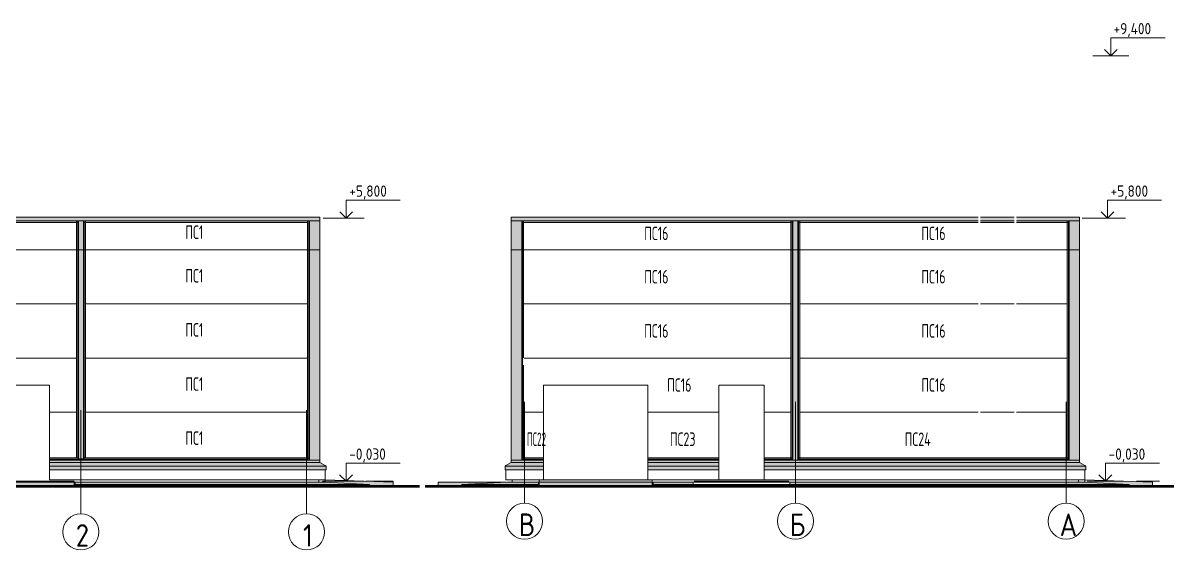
# Model space of a CAD drawing. Header units: millimetres. Extents: x -506865 to 151167, y -255180 to 83543.
# Drawn here: x 38350 to 63852, y -16948 to -5266 of the extents above; entities that cross this region are included whole.
import ezdxf

# ---------------------------------------------------------------- set-up
doc = ezdxf.new("R2010")
doc.units = ezdxf.units.MM
doc.linetypes.add('_ШПТ__20_т__2_5__Линия сетки', pattern=[25, 20, -2.5, 0, -2.5])
for name, color, linetype, lineweight in [('Высотные отметки', 7, 'Continuous', 9), ('Обобщенные модели', 7, 'Continuous', 18), ('Оси', 7, 'Continuous', 9), ('Перекрытия', 7, 'Continuous', 18), ('Текстовые примечания', 7, 'Continuous', 9), ('Типовые аннотации', 7, 'Continuous', 9)]:
    doc.layers.add(name, color=color, linetype=linetype, lineweight=lineweight)
for name, color, linetype, lineweight, true_color in [('Линии', 7, 'Continuous', 9, 0x00a600), ('Несущие колонны', 7, 'Continuous', 18, 0x800040), ('Фундамент несущей конструкции', 7, 'Continuous', 18, 0x400080)]:
    doc.layers.add(name, color=color, linetype=linetype, lineweight=lineweight, true_color=true_color)
doc.styles.add('_PP_Text Style', font='cs_gost2304.shx', dxfattribs={"width": 0.8})
doc.styles.add('GOST Common', font='', dxfattribs={"width": 0.9, "height": 350})
doc.styles.add('GOST Common_1', font='', dxfattribs={"width": 0.9, "height": 250})
doc.styles.get('GOST Common').set_extended_font_data('GOST Common')
doc.styles.get('GOST Common_1').set_extended_font_data('GOST Common')

# ---------------------------------------------------------------- blocks, each defined once
blk = doc.blocks.new('190_ФЭ_Цоколь_Типовой - ФЭ-Ц1_140х80-1287609-_О__Ф__10-1__Северный')
at = {"layer": 'Обобщенные модели', "true_color": 0x9ea0a1}
h = blk.add_hatch(color=253, dxfattribs=at)
h.paths.add_polyline_path([(-4928, 482), (48, 482), (50, 491), (-4931, 491), (-4928, 482)], flags=0)
h.paths.add_polyline_path([(-5591, 482), (-5072, 482), (-5069, 491), (-5695, 491), (-5695, 482)], flags=0)
for points in [[(-5695, 452), (22, 452), (22, 482), (-4928, 482), (-4945, 465), (-5055, 465), (-5072, 482), (-5695, 482)], [(65, 435), (65, 435), (48, 452), (-5695, 452), (-5695, 435), (65, 435)], [(65, 385), (295, 385), (295, 435), (-5695, 435), (-5695, 385), (-194, 385)], [(-5692, 305), (433, 305), (294, 385), (-5695, 385), (-5695, 305)], [(-845, 225), (433, 225), (433, 305), (-5695, 305), (-5695, 225), (-1490, 225)]]:
    blk.add_hatch(color=253, dxfattribs=at).paths.add_polyline_path(points, flags=0)
at = {"layer": 'Линии', "color": 7, "lineweight": 18}
for p, q in [((-5695, 491), (-5695, 492)), ((-5098, 492), (-5695, 492)), ((-5695, 482), (-5695, 491)), ((-5695, 482), (-5695, 452)), ((-5695, 435), (-5695, 452)), ((-5695, 385), (-5695, 435)), ((-5695, 315), (-5695, 385)), ((-5695, 305), (-5695, 315)), ((-5695, 305), (-5695, 225)), ((22, 492), (-4902, 492)), ((295, 435), (295, 385)), ((295, 385), (415, 315)), ((415, 315), (433, 305)), ((433, 225), (433, 305)), ((-5695, 225), (433, 225))]:
    blk.add_line(p, q, dxfattribs=at)
at = {"layer": 'Обобщенные модели'}
for p, q in [((-5069, 491), (-5695, 491)), ((-5072, 482), (-5695, 482)), ((-5695, 452), (22, 452)), ((295, 435), (-5695, 435)), ((295, 385), (-5695, 385)), ((433, 305), (-5695, 305)), ((50, 491), (-4931, 491)), ((22, 482), (-4928, 482))]:
    blk.add_line(p, q, dxfattribs=at)
blk = doc.blocks.new('190_ФЭ_Цоколь_Типовой - ФЭ-Ц1_140х80-1505645-_О__Ф__10-1__Северный')
at = {"layer": 'Линии', "color": 7, "lineweight": 18}
for p, q in [((295, 385), (295, 435)), ((415, 315), (295, 385)), ((433, 305), (415, 315)), ((433, 305), (433, 225))]:
    blk.add_line(p, q, dxfattribs=at)
blk = doc.blocks.new('190_ФЭ_Стена_Стык вертикальный - ФЭ-C1_110-1310856-_О__Ф__10-1__Северный')
at = {"layer": 'Обобщенные модели', "true_color": 0xcfd0cf}
for points in [[(-5098, 492), (-5072, 492), (-5072, 5100), (-5098, 5100), (-5098, 831)], [(-5055, 465), (-5055, 5100), (-5072, 5100), (-5072, 492), (-5069, 491), (-5072, 482)], [(-5055, 465), (-4945, 465), (-4945, 5100), (-5055, 5100), (-5055, 831)], [(-4945, 465), (-4928, 482), (-4931, 491), (-4928, 492), (-4928, 5100), (-4945, 5100), (-4945, 482)], [(-4918, 492), (-4902, 492), (-4902, 5100), (-4928, 5100), (-4928, 492)]]:
    blk.add_hatch(color=254, dxfattribs=at).paths.add_polyline_path(points, flags=0)
at = {"layer": 'Линии', "color": 7, "lineweight": 18}
for p, q in [((-5072, 5100), (-5098, 5100)), ((-5098, 5100), (-5098, 491)), ((-5055, 5100), (-5072, 5100)), ((-4945, 5100), (-5055, 5100)), ((-4928, 5100), (-4945, 5100)), ((-4902, 5100), (-4928, 5100)), ((-4902, 5100), (-4902, 491)), ((-5098, 482), (-5072, 482)), ((-5072, 482), (-5055, 465)), ((-5055, 465), (-4945, 465)), ((-4945, 465), (-4928, 482)), ((-4928, 482), (-4902, 482))]:
    blk.add_line(p, q, dxfattribs=at)
at = {"layer": 'Обобщенные модели'}
for p, q in [((-5072, 5100), (-5072, 491)), ((-5055, 5100), (-5055, 465)), ((-4945, 5100), (-4945, 465)), ((-4928, 5100), (-4928, 491))]:
    blk.add_line(p, q, dxfattribs=at)
blk = doc.blocks.new('190_ФЭ_Стена_Стык вертикальный - ФЭ-C1_110-1306445-_О__Ф__10-1__Северный')
at = {"layer": 'Обобщенные модели', "true_color": 0xcfd0cf}
for points in [[(-39072, 8700), (-39072, 9307), (-39098, 9307), (-39098, 8700)], [(-39055, 8700), (-39055, 9340), (-39072, 9340), (-39072, 8700)], [(-38945, 8700), (-38945, 9340), (-39055, 9340), (-39055, 8700), (-38990, 8700)], [(-38928, 8700), (-38928, 9340), (-38945, 9340), (-38945, 8700)], [(-38902, 8700), (-38902, 9307), (-38928, 9307), (-38928, 8700)]]:
    blk.add_hatch(color=254, dxfattribs=at).paths.add_polyline_path(points, flags=0)
at = {"layer": 'Линии', "color": 7, "lineweight": 18}
for p, q in [((-39072, 9340), (-39098, 9340)), ((-39098, 9340), (-39098, 8700)), ((-39055, 9340), (-39072, 9340)), ((-38945, 9340), (-39055, 9340)), ((-38928, 9340), (-38945, 9340)), ((-38902, 9340), (-38928, 9340)), ((-38902, 9340), (-38902, 8700)), ((-39098, 8700), (-39072, 8700)), ((-39072, 8700), (-39055, 8700)), ((-39055, 8700), (-38945, 8700)), ((-38945, 8700), (-38928, 8700)), ((-38928, 8700), (-38902, 8700))]:
    blk.add_line(p, q, dxfattribs=at)
at = {"layer": 'Обобщенные модели'}
for p, q in [((-39072, 9340), (-39072, 8700)), ((-39055, 9340), (-39055, 8700)), ((-38945, 9340), (-38945, 8700)), ((-38928, 9340), (-38928, 8700))]:
    blk.add_line(p, q, dxfattribs=at)
blk = doc.blocks.new('190_ФЭ_Парапет_Сэндвич - ФЭ-К1_150-1300769-_О__Ф__10-1__Северный')
at = {"layer": 'Линии', "color": 7, "lineweight": 18}
blk.add_line((295, 5740), (295, 5820), dxfattribs=at)
blk = doc.blocks.new('190_ФЭ_Парапет_Сэндвич - ФЭ-К1_150-1312303-_О__Ф__10-1__Северный')
at = {"layer": 'Обобщенные модели', "true_color": 0xcfd0cf}
for points in [[(275, 5740), (295, 5740), (295, 5820), (-15098, 5820), (-15098, 5740), (-194, 5740)], [(-15098, 5707), (-15072, 5707), (-15072, 5740), (-14928, 5740), (-14928, 5707), (-10072, 5707), (-10072, 5740), (-9928, 5740), (-9928, 5707), (-5072, 5707), (-5072, 5740), (-4928, 5740), (-4928, 5707), (22, 5707), (22, 5740), (-15098, 5740), (-15098, 5731)]]:
    blk.add_hatch(color=254, dxfattribs=at).paths.add_polyline_path(points, flags=0)
at = {"layer": 'Линии', "color": 7, "lineweight": 18}
for p, q in [((295, 5820), (-15098, 5820)), ((-15098, 5740), (-15098, 5820)), ((-15098, 5707), (-15098, 5740)), ((-15098, 5740), (295, 5740)), ((-15098, 5707), (-15072, 5707)), ((-14928, 5707), (-10072, 5707)), ((-9928, 5707), (-5072, 5707)), ((-4928, 5707), (22, 5707)), ((295, 5820), (295, 5740))]:
    blk.add_line(p, q, dxfattribs=at)
blk = doc.blocks.new('190_ФЭ_Стена_Стык угловой внешний фигурный - ФЭ-У1_230х230-1307718-_О__Ф__10-1__Северный')
at = {"layer": 'Обобщенные модели', "true_color": 0xcfd0cf}
h = blk.add_hatch(color=254, dxfattribs=at)
h.paths.add_polyline_path([(48, 452), (48, 482), (22, 482), (22, 452)], flags=0)
h.paths.add_polyline_path([(22, 492), (48, 492), (48, 5100), (22, 5100), (22, 831)], flags=0)
for points in [[(65, 435), (65, 435), (65, 5100), (48, 5100), (48, 492), (50, 491), (48, 482), (48, 452)], [(275, 435), (295, 435), (295, 5100), (65, 5100), (65, 435)]]:
    blk.add_hatch(color=254, dxfattribs=at).paths.add_polyline_path(points, flags=0)
at = {"layer": 'Линии', "color": 7, "lineweight": 18}
for p, q in [((22, 5100), (48, 5100)), ((22, 5100), (22, 491)), ((48, 5100), (65, 5100)), ((65, 5100), (295, 5100)), ((295, 435), (295, 5100)), ((22, 482), (22, 452)), ((295, 435), (65, 435))]:
    blk.add_line(p, q, dxfattribs=at)
at = {"layer": 'Обобщенные модели'}
for p, q in [((48, 5100), (48, 491)), ((65, 5100), (65, 435)), ((48, 482), (48, 452))]:
    blk.add_line(p, q, dxfattribs=at)
blk = doc.blocks.new('190_ФЭ_Стена_Стык угловой внешний фигурный - ФЭ-У1_230х230-1307851-_О__Ф__10-1__Северный')
at = {"layer": 'Обобщенные модели', "true_color": 0xcfd0cf}
for points in [[(48, 5100), (48, 5740), (22, 5740), (23, 5100), (32, 5100)], [(65, 5100), (65, 5740), (48, 5740), (48, 5100)], [(295, 5100), (295, 5740), (65, 5740), (65, 5100), (275, 5100)]]:
    blk.add_hatch(color=254, dxfattribs=at).paths.add_polyline_path(points, flags=0)
at = {"layer": 'Линии', "color": 7, "lineweight": 18}
for p, q in [((22, 5740), (48, 5740)), ((22, 5740), (22, 5100)), ((48, 5740), (65, 5740)), ((65, 5740), (295, 5740)), ((295, 5100), (295, 5740)), ((48, 5100), (22, 5100)), ((65, 5100), (48, 5100)), ((295, 5100), (65, 5100))]:
    blk.add_line(p, q, dxfattribs=at)
at = {"layer": 'Обобщенные модели'}
for p, q in [((48, 5740), (48, 5100)), ((65, 5740), (65, 5100))]:
    blk.add_line(p, q, dxfattribs=at)
blk = doc.blocks.new('240_КолоннаНесущая_Двутавр_СТО АСЧМ 20-93 - 25К1-1233498-_О__Ф__В-А__Западный')
at = {"layer": 'Несущие колонны', "true_color": 0x7f7f7f}
blk.add_hatch(color=8, dxfattribs=at).paths.add_polyline_path([(123, 5820), (123, 5821), (111, 5820)], flags=0)
blk = doc.blocks.new('190_ФЭ_Цоколь_Типовой - ФЭ-Ц1_140х80-1505612-_О__Ф__В-А__Западный')
at = {"layer": 'Обобщенные модели', "true_color": 0x9ea0a1}
for points in [[(-7700, 482), (-7695, 482), (-7695, 491), (-9270, 491), (-9270, 482), (-7938, 482)], [(-7700, 452), (-7695, 452), (-7695, 482), (-9270, 482), (-9270, 452), (-7899, 452)], [(-7700, 435), (-7695, 435), (-7695, 452), (-9270, 452), (-9270, 435), (-7876, 435)], [(-7700, 385), (-7695, 385), (-7695, 435), (-9270, 435), (-9270, 385), (-7811, 385)], [(-9270, 305), (-7695, 305), (-7695, 385), (-9270, 385), (-9270, 315)], [(-9270, 225), (-7695, 225), (-7695, 305), (-9270, 305), (-9270, 270)]]:
    blk.add_hatch(color=253, dxfattribs=at).paths.add_polyline_path(points, flags=0)
at = {"layer": 'Линии', "color": 7, "lineweight": 18}
for p, q in [((-9270, 491), (-9270, 492)), ((-7695, 492), (-9270, 492)), ((-9270, 482), (-9270, 491)), ((-9270, 482), (-9270, 452)), ((-9270, 435), (-9270, 452)), ((-9270, 385), (-9270, 435)), ((-9270, 315), (-9270, 385)), ((-9270, 305), (-9270, 315)), ((-9270, 305), (-9270, 225)), ((-7695, 492), (-7695, 491)), ((-7695, 491), (-7695, 482)), ((-7695, 452), (-7695, 482)), ((-7695, 452), (-7695, 435)), ((-7695, 435), (-7695, 385)), ((-7695, 385), (-7695, 315)), ((-7695, 315), (-7695, 305)), ((-7695, 225), (-7695, 305)), ((-9270, 225), (-7695, 225))]:
    blk.add_line(p, q, dxfattribs=at)
at = {"layer": 'Обобщенные модели'}
for p, q in [((-7695, 491), (-9270, 491)), ((-7695, 482), (-9270, 482)), ((-9270, 452), (-7695, 452)), ((-7695, 435), (-9270, 435)), ((-7695, 385), (-9270, 385)), ((-7695, 305), (-9270, 305))]:
    blk.add_line(p, q, dxfattribs=at)
blk = doc.blocks.new('190_ФЭ_Цоколь_Типовой - ФЭ-Ц1_140х80-1285203-_О__Ф__В-А__Западный')
at = {"layer": 'Обобщенные модели', "true_color": 0x9ea0a1}
h = blk.add_hatch(color=253, dxfattribs=at)
h.paths.add_polyline_path([(-6695, 482), (-6072, 482), (-6069, 491), (-6695, 491)], flags=0)
h.paths.add_polyline_path([(48, 482), (48, 482), (51, 491), (-5931, 491), (-5928, 482), (22, 482)], flags=0)
h = blk.add_hatch(color=253, dxfattribs=at)
h.paths.add_polyline_path([(-6072, 452), (-6072, 482), (-6695, 482), (-6695, 452), (-6095, 452)], flags=0)
h.paths.add_polyline_path([(48, 452), (48, 482), (-5928, 482), (-5928, 452), (-125, 452)], flags=0)
h = blk.add_hatch(color=253, dxfattribs=at)
h.paths.add_polyline_path([(-3639, 435), (65, 435), (48, 452), (-5928, 452), (-5945, 435), (-5902, 435)], flags=0)
h.paths.add_polyline_path([(-6690, 435), (-6055, 435), (-6072, 452), (-6695, 452), (-6695, 435)], flags=0)
for points in [[(65, 385), (295, 385), (295, 435), (-6695, 435), (-6695, 385), (-125, 385)], [(-1297, 305), (433, 305), (295, 385), (-6695, 385), (-6695, 305), (-3639, 305)], [(-1297, 225), (433, 225), (433, 305), (-6695, 305), (-6695, 225), (-3639, 225)]]:
    blk.add_hatch(color=253, dxfattribs=at).paths.add_polyline_path(points, flags=0)
at = {"layer": 'Линии', "color": 7, "lineweight": 18}
for p, q in [((-6695, 491), (-6695, 492)), ((-6098, 492), (-6695, 492)), ((-6695, 482), (-6695, 491)), ((-6695, 482), (-6695, 452)), ((-6695, 435), (-6695, 452)), ((-6695, 385), (-6695, 435)), ((-6695, 315), (-6695, 385)), ((-6695, 305), (-6695, 315)), ((-6695, 305), (-6695, 225)), ((22, 492), (-5902, 492)), ((295, 435), (295, 385)), ((295, 385), (415, 315)), ((415, 315), (433, 305)), ((433, 225), (433, 305)), ((-6695, 225), (433, 225))]:
    blk.add_line(p, q, dxfattribs=at)
at = {"layer": 'Обобщенные модели'}
for p, q in [((-6069, 491), (-6695, 491)), ((-6072, 482), (-6695, 482)), ((-6695, 452), (-6072, 452)), ((-6055, 435), (-6695, 435)), ((295, 385), (-6695, 385)), ((433, 305), (-6695, 305)), ((295, 435), (-5945, 435)), ((51, 491), (-5931, 491)), ((48, 482), (-5928, 482)), ((-5928, 452), (48, 452))]:
    blk.add_line(p, q, dxfattribs=at)
blk = doc.blocks.new('190_ФЭ_Цоколь_Типовой - ФЭ-Ц1_140х80-1287609-_О__Ф__В-А__Западный')
at = {"layer": 'Линии', "color": 7, "lineweight": 18}
for p, q in [((-12415, 315), (-12433, 305)), ((-12433, 225), (-12433, 305)), ((-12295, 385), (-12415, 315)), ((-12295, 435), (-12295, 385))]:
    blk.add_line(p, q, dxfattribs=at)
blk = doc.blocks.new('190_ФЭ_Цоколь_Типовой - ФЭ-Ц1_140х80-1505645-_О__Ф__В-А__Западный')
at = {"layer": 'Обобщенные модели', "true_color": 0x9ea0a1}
for points in [[(-11580, 305), (-11580, 385), (-12295, 385), (-12433, 305), (-11582, 305)], [(-12065, 225), (-11580, 225), (-11580, 305), (-12433, 305), (-12433, 225), (-12103, 225)], [(-11617, 385), (-11580, 385), (-11580, 435), (-12295, 435), (-12294, 385), (-11840, 385)], [(-12275, 435), (-11580, 435), (-11580, 452), (-12048, 452), (-12065, 435), (-12277, 435)], [(-12048, 482), (-11580, 482), (-11580, 491), (-12051, 491), (-12048, 482)], [(-11840, 452), (-11580, 452), (-11580, 482), (-12022, 482), (-12022, 452)]]:
    blk.add_hatch(color=253, dxfattribs=at).paths.add_polyline_path(points, flags=0)
at = {"layer": 'Линии', "color": 7, "lineweight": 18}
for p, q in [((-12433, 305), (-12415, 315)), ((-12433, 305), (-12433, 225)), ((-12415, 315), (-12295, 385)), ((-12295, 385), (-12295, 435)), ((-11580, 492), (-12022, 492)), ((-11580, 492), (-11580, 491)), ((-11580, 491), (-11580, 482)), ((-11580, 452), (-11580, 482)), ((-11580, 452), (-11580, 435)), ((-11580, 435), (-11580, 385)), ((-11580, 385), (-11580, 315)), ((-11580, 315), (-11580, 305)), ((-11580, 225), (-11580, 305)), ((-12433, 225), (-11580, 225))]:
    blk.add_line(p, q, dxfattribs=at)
at = {"layer": 'Обобщенные модели'}
for p, q in [((-11580, 305), (-12433, 305)), ((-11580, 435), (-12295, 435)), ((-11580, 385), (-12295, 385)), ((-11580, 491), (-12051, 491)), ((-11580, 482), (-12048, 482)), ((-12048, 452), (-11580, 452))]:
    blk.add_line(p, q, dxfattribs=at)
blk = doc.blocks.new('190_ФЭ_Стена_Стык вертикальный - ФЭ-C1_110-1290850-_О__Ф__В-А__Западный')
at = {"layer": 'Обобщенные модели', "true_color": 0xcfd0cf}
for points in [[(-6072, 492), (-6072, 5100), (-6098, 5100), (-6098, 492), (-6095, 492)], [(-6055, 435), (-6055, 5100), (-6072, 5100), (-6072, 492), (-6069, 491), (-6072, 482), (-6072, 452), (-6055, 435)], [(-6055, 435), (-5945, 435), (-5945, 5100), (-6055, 5100), (-6055, 831)], [(-5945, 435), (-5928, 452), (-5928, 482), (-5931, 491), (-5928, 492), (-5928, 5100), (-5945, 5100), (-5945, 435)], [(-5902, 492), (-5902, 5100), (-5928, 5100), (-5928, 492)]]:
    blk.add_hatch(color=254, dxfattribs=at).paths.add_polyline_path(points, flags=0)
at = {"layer": 'Линии', "color": 7, "lineweight": 18}
for p, q in [((-6072, 5100), (-6098, 5100)), ((-6098, 5100), (-6098, 491)), ((-6055, 5100), (-6072, 5100)), ((-5945, 5100), (-6055, 5100)), ((-5928, 5100), (-5945, 5100)), ((-5902, 5100), (-5928, 5100)), ((-5902, 5100), (-5902, 491)), ((-6098, 482), (-6098, 452)), ((-6098, 452), (-6072, 452)), ((-6072, 452), (-6055, 435)), ((-6055, 435), (-5945, 435)), ((-5945, 435), (-5928, 452)), ((-5928, 452), (-5902, 452)), ((-5902, 482), (-5902, 452))]:
    blk.add_line(p, q, dxfattribs=at)
at = {"layer": 'Обобщенные модели'}
for p, q in [((-6072, 5100), (-6072, 491)), ((-6055, 5100), (-6055, 435)), ((-5945, 5100), (-5945, 435)), ((-5928, 5100), (-5928, 491)), ((-6072, 482), (-6072, 452)), ((-5928, 482), (-5928, 452))]:
    blk.add_line(p, q, dxfattribs=at)
blk = doc.blocks.new('190_ФЭ_Стена_Стык вертикальный - ФЭ-C1_110-1305329-_О__Ф__В-А__Западный')
at = {"layer": 'Обобщенные модели', "true_color": 0xcfd0cf}
for points in [[(-6072, 5100), (-6072, 5707), (-6098, 5707), (-6097, 5100), (-6088, 5100)], [(-6072, 5100), (-6055, 5100), (-6055, 5740), (-6072, 5740), (-6072, 5528)], [(-6010, 5100), (-5945, 5100), (-5945, 5740), (-6055, 5740), (-6055, 5100)], [(-5928, 5100), (-5928, 5740), (-5945, 5740), (-5945, 5100)], [(-5903, 5100), (-5902, 5100), (-5903, 5707), (-5928, 5707), (-5928, 5100), (-5912, 5100)]]:
    blk.add_hatch(color=254, dxfattribs=at).paths.add_polyline_path(points, flags=0)
at = {"layer": 'Линии', "color": 7, "lineweight": 18}
for p, q in [((-6098, 5740), (-6098, 5100)), ((-5945, 5740), (-6055, 5740)), ((-5902, 5740), (-5902, 5100)), ((-6098, 5100), (-6072, 5100)), ((-6072, 5100), (-6055, 5100)), ((-6055, 5100), (-5945, 5100)), ((-5945, 5100), (-5928, 5100)), ((-5928, 5100), (-5902, 5100))]:
    blk.add_line(p, q, dxfattribs=at)
at = {"layer": 'Обобщенные модели'}
for p, q in [((-6072, 5740), (-6072, 5100)), ((-6055, 5740), (-6055, 5100)), ((-5945, 5740), (-5945, 5100)), ((-5928, 5740), (-5928, 5100))]:
    blk.add_line(p, q, dxfattribs=at)
blk = doc.blocks.new('190_ФЭ_Парапет_Сэндвич - ФЭ-К1_150-1300769-_О__Ф__В-А__Западный')
at = {"layer": 'Обобщенные модели', "true_color": 0xcfd0cf}
h = blk.add_hatch(color=254, dxfattribs=at)
h.paths.add_polyline_path([(168, 5740), (295, 5740), (295, 5820), (-1100, 5820), (-1100, 5740), (105, 5740)], flags=0)
h.paths.add_polyline_path([(-12295, 5740), (-1950, 5740), (-1950, 5820), (-12295, 5820), (-12295, 5800)], flags=0)
h.paths.add_polyline_path([(-1150, 5740), (-1150, 5820), (-1900, 5820), (-1900, 5740), (-1297, 5740)], flags=0)
h = blk.add_hatch(color=254, dxfattribs=at)
h.paths.add_polyline_path([(-7740, 5707), (-6072, 5707), (-6072, 5740), (-12048, 5740), (-12048, 5707), (-8325, 5707)], flags=0)
h.paths.add_polyline_path([(-3639, 5707), (-1950, 5707), (-1950, 5740), (-5928, 5740), (-5928, 5707)], flags=0)
h.paths.add_polyline_path([(-1900, 5707), (-1150, 5707), (-1150, 5740), (-1900, 5740)], flags=0)
h.paths.add_polyline_path([(48, 5707), (48, 5740), (-1100, 5740), (-1100, 5707), (-125, 5707)], flags=0)
at = {"layer": 'Линии', "color": 7, "lineweight": 18}
for p, q in [((-1950, 5820), (-12295, 5820)), ((-12295, 5740), (-12295, 5820)), ((-12295, 5740), (-1950, 5740)), ((-12048, 5707), (-6072, 5707)), ((-5928, 5707), (-1950, 5707)), ((-1150, 5820), (-1900, 5820)), ((-1900, 5740), (-1150, 5740)), ((-1900, 5707), (-1150, 5707)), ((295, 5820), (-1100, 5820)), ((-1100, 5740), (295, 5740)), ((-1100, 5707), (48, 5707)), ((295, 5820), (295, 5740))]:
    blk.add_line(p, q, dxfattribs=at)
blk = doc.blocks.new('190_ФЭ_Стена_Стык угловой внешний фигурный - ФЭ-У1_230х230-1307718-_О__Ф__В-А__Западный')
at = {"layer": 'Обобщенные модели', "true_color": 0xcfd0cf}
for points in [[(-12065, 435), (-12065, 5100), (-12295, 5100), (-12295, 435)], [(-12065, 435), (-12065, 435), (-12048, 452), (-12048, 482), (-12051, 491), (-12048, 492), (-12048, 5100), (-12065, 5100), (-12065, 488)]]:
    blk.add_hatch(color=254, dxfattribs=at).paths.add_polyline_path(points, flags=0)
h = blk.add_hatch(color=254, dxfattribs=at)
h.paths.add_polyline_path([(-12022, 452), (-12022, 482), (-12048, 482), (-12048, 452)], flags=0)
h.paths.add_polyline_path([(-12022, 492), (-12022, 2540), (-12025, 2540), (-12025, 2705), (-12022, 2705), (-12022, 5100), (-12048, 5100), (-12048, 492)], flags=0)
at = {"layer": 'Линии', "color": 7, "lineweight": 18}
for p, q in [((-12295, 5100), (-12065, 5100)), ((-12295, 435), (-12295, 5100)), ((-12065, 5100), (-12048, 5100)), ((-12048, 5100), (-12022, 5100)), ((-12022, 5100), (-12022, 2705)), ((-12022, 2540), (-12022, 491)), ((-12065, 435), (-12295, 435)), ((-12022, 482), (-12022, 452))]:
    blk.add_line(p, q, dxfattribs=at)
at = {"layer": 'Обобщенные модели'}
for p, q in [((-12065, 5100), (-12065, 435)), ((-12048, 5100), (-12048, 491)), ((-12048, 482), (-12048, 452))]:
    blk.add_line(p, q, dxfattribs=at)
blk = doc.blocks.new('190_ФЭ_Стена_Стык угловой внешний фигурный - ФЭ-У1_230х230-1307851-_О__Ф__В-А__Западный')
at = {"layer": 'Обобщенные модели', "true_color": 0xcfd0cf}
for points in [[(-12295, 5100), (-12065, 5100), (-12065, 5740), (-12295, 5740), (-12295, 5100)], [(-12048, 5100), (-12048, 5740), (-12065, 5740), (-12065, 5100)], [(-12032, 5100), (-12022, 5100), (-12023, 5707), (-12048, 5707), (-12048, 5100)]]:
    blk.add_hatch(color=254, dxfattribs=at).paths.add_polyline_path(points, flags=0)
at = {"layer": 'Линии', "color": 7, "lineweight": 18}
for p, q in [((-12295, 5740), (-12065, 5740)), ((-12295, 5100), (-12295, 5740)), ((-12065, 5740), (-12048, 5740)), ((-12048, 5740), (-12022, 5740)), ((-12022, 5740), (-12022, 5100)), ((-12065, 5100), (-12295, 5100)), ((-12048, 5100), (-12065, 5100)), ((-12022, 5100), (-12048, 5100))]:
    blk.add_line(p, q, dxfattribs=at)
at = {"layer": 'Обобщенные модели'}
for p, q in [((-12065, 5740), (-12065, 5100)), ((-12048, 5740), (-12048, 5100))]:
    blk.add_line(p, q, dxfattribs=at)
blk = doc.blocks.new('190_ФЭ_Стена_Стык угловой внешний фигурный - ФЭ-У1_230х230-1307890-_О__Ф__В-А__Западный')
at = {"layer": 'Обобщенные модели', "true_color": 0xcfd0cf}
for points in [[(48, 492), (48, 5100), (22, 5100), (22, 492)], [(65, 435), (65, 5100), (48, 5100), (48, 492), (51, 491), (48, 482), (48, 452), (65, 435)], [(275, 435), (295, 435), (295, 5100), (65, 5100), (65, 435), (105, 435)]]:
    blk.add_hatch(color=254, dxfattribs=at).paths.add_polyline_path(points, flags=0)
at = {"layer": 'Линии', "color": 7, "lineweight": 18}
for p, q in [((22, 5100), (48, 5100)), ((22, 491), (22, 5100)), ((48, 5100), (65, 5100)), ((65, 5100), (295, 5100)), ((295, 5100), (295, 435)), ((22, 452), (22, 482)), ((295, 435), (65, 435))]:
    blk.add_line(p, q, dxfattribs=at)
at = {"layer": 'Обобщенные модели'}
for p, q in [((48, 491), (48, 5100)), ((65, 435), (65, 5100)), ((48, 452), (48, 482))]:
    blk.add_line(p, q, dxfattribs=at)
blk = doc.blocks.new('190_ФЭ_Стена_Стык угловой внешний фигурный - ФЭ-У1_230х230-1306185-_О__Ф__В-А__Западный')
at = {"layer": 'Обобщенные модели', "true_color": 0xcfd0cf}
for points in [[(48, 5100), (48, 5707), (22, 5707), (23, 5100), (32, 5100)], [(65, 5100), (65, 5740), (48, 5740), (48, 5100)], [(295, 5100), (295, 5740), (65, 5740), (65, 5100), (105, 5100)]]:
    blk.add_hatch(color=254, dxfattribs=at).paths.add_polyline_path(points, flags=0)
at = {"layer": 'Линии', "color": 7, "lineweight": 18}
for p, q in [((22, 5740), (48, 5740)), ((22, 5100), (22, 5740)), ((48, 5740), (65, 5740)), ((65, 5740), (295, 5740)), ((295, 5740), (295, 5100)), ((48, 5100), (22, 5100)), ((65, 5100), (48, 5100)), ((295, 5100), (65, 5100))]:
    blk.add_line(p, q, dxfattribs=at)
at = {"layer": 'Обобщенные модели'}
for p, q in [((48, 5100), (48, 5740)), ((65, 5100), (65, 5740))]:
    blk.add_line(p, q, dxfattribs=at)
blk = doc.blocks.new('Ось сетки - Круг_Ø8 мм-6577-_О__Ф__10-1__Северный')
at = {"layer": 'Оси', "lineweight": 20}
for start, end in [(360, 180), (180, 360)]:
    blk.add_arc((0, -1900), 400, start, end, dxfattribs=at)
blk = doc.blocks.new('Высотные отметки - Стрелка вверх-5091-_О__Ф__10-1__Северный')
at = {"layer": 'Типовые аннотации'}
for p, q in [((2301, 6200), (3501, 6200)), ((2301, 5800), (2301, 6200)), ((1901, 5800), (2701, 5800))]:
    blk.add_line(p, q, dxfattribs=at)
at = {"layer": 'Типовые аннотации', "lineweight": 20}
for q in [(2160, 5941), (2443, 5941)]:
    blk.add_line((2301, 5800), q, dxfattribs=at)
blk = doc.blocks.new('Ось сетки - Круг_Ø8 мм-6577-_О__Ф__В-А__Западный')
at = {"layer": 'Оси', "lineweight": 20}
for start, end in [(360, 180), (180, 360)]:
    blk.add_arc((0, -1900), 400, start, end, dxfattribs=at)
blk = doc.blocks.new('Высотные отметки - Стрелка вверх-5091-_О__Ф__В-А__Западный')
at = {"layer": 'Типовые аннотации'}
for p, q in [((-14153, 6700), (-15353, 6700)), ((-14153, 6300), (-14153, 6700)), ((-13753, 6300), (-14553, 6300))]:
    blk.add_line(p, q, dxfattribs=at)
at = {"layer": 'Типовые аннотации', "lineweight": 20}
for q in [(-14295, 6441), (-14012, 6441)]:
    blk.add_line((-14153, 6300), q, dxfattribs=at)

msp = doc.modelspace()

# ---------------------------------------------------------------- hatches: boundary and pattern name
at = {"layer": 'Перекрытия', "true_color": 0xc0c0c0}
for points in [[(37953, -15444), (39483, -15444), (39483, -15424), (37383, -15424), (37383, -15444), (37928, -15444)], [(46548, -15444), (46548, -15424), (45948, -15424), (46128, -15430)], [(53769, -15444), (55319, -15444), (55319, -15424), (53219, -15424), (53219, -15444), (53764, -15444)]]:
    msp.add_hatch(color=9, dxfattribs=at).paths.add_polyline_path(points, flags=0)
at = {"layer": 'Перекрытия', "true_color": 0xbabfc5}
for points in [[(39252, -15544), (39483, -15544), (39483, -15444), (37383, -15444), (37383, -15544), (37955, -15544)], [(46028, -15544), (46548, -15544), (46548, -15444), (45048, -15394), (45048, -15445), (46028, -15494)], [(48071, -15544), (48071, -15494), (49049, -15444), (47551, -15444), (47551, -15544), (47971, -15544)], [(51039, -15444), (52289, -15444), (52289, -15394), (49789, -15394), (49789, -15444), (50795, -15444)], [(52139, -15544), (52289, -15544), (52289, -15444), (49789, -15444), (49789, -15544), (51039, -15544)], [(62859, -15544), (63377, -15544), (63377, -15444), (61877, -15394), (61877, -15445), (62859, -15494)], [(63379, -15544), (63379, -15444), (63377, -15444), (63377, -15544)]]:
    msp.add_hatch(color=9, dxfattribs=at).paths.add_polyline_path(points, flags=0)
at = {"layer": 'Перекрытия', "true_color": 0xb9d0cb}
for points in [[(46028, -15494), (45028, -15444), (39503, -15444), (39503, -15494), (45736, -15494)], [(46028, -15544), (46028, -15494), (39503, -15494), (39503, -15544), (45736, -15544)], [(49049, -15494), (49769, -15494), (49769, -15444), (49049, -15445), (48071, -15494), (49044, -15494)], [(49624, -15544), (49769, -15544), (49769, -15494), (48071, -15494), (48071, -15544), (49044, -15544)], [(53199, -15494), (53199, -15444), (52309, -15444), (52309, -15494), (53138, -15494)], [(53138, -15544), (53199, -15544), (53199, -15494), (52309, -15494), (52309, -15544)], [(62859, -15494), (61859, -15444), (55339, -15444), (55339, -15494), (62510, -15494)], [(62859, -15544), (62859, -15494), (55339, -15494), (55339, -15544), (62510, -15544)]]:
    msp.add_hatch(color=9, dxfattribs=at).paths.add_polyline_path(points, flags=0)
at = {"layer": 'Фундамент несущей конструкции', "true_color": 0xbabfc5}
h = msp.add_hatch(color=9, dxfattribs=at)
h.paths.add_polyline_path([(39483, -15544), (39503, -15544), (39503, -15494), (39483, -15494), (39483, -15506)], flags=0)
h.paths.add_polyline_path([(9363, -15544), (9383, -15544), (9383, -15494), (9363, -15494)], flags=0)
h.paths.add_polyline_path([(11483, -15544), (11503, -15544), (11503, -15494), (11483, -15494)], flags=0)
h.paths.add_polyline_path([(32363, -15544), (32383, -15544), (32383, -15494), (32363, -15494), (32363, -15522)], flags=0)
h.paths.add_polyline_path([(34483, -15544), (34503, -15544), (34503, -15494), (34483, -15494), (34483, -15517)], flags=0)
h.paths.add_polyline_path([(37363, -15544), (37383, -15544), (37383, -15494), (37363, -15494), (37363, -15511)], flags=0)
h = msp.add_hatch(color=9, dxfattribs=at)
h.paths.add_polyline_path([(53817, -15544), (55339, -15543), (55339, -15494), (53199, -15494), (53199, -15544), (53764, -15544)], flags=0)
h.paths.add_polyline_path([(49769, -15544), (49789, -15544), (49789, -15494), (49769, -15494), (49769, -15500)], flags=0)
h.paths.add_polyline_path([(52289, -15544), (52309, -15544), (52309, -15494), (52289, -15494), (52289, -15519)], flags=0)

# ---------------------------------------------------------------- linework, layer by layer
at = {"layer": 'Высотные отметки'}
for p, q in [((62320, -5994), (62406, -5994)), ((62406, -5994), (62454, -5994)), ((45503, -9594), (45508, -9594)), ((62320, -9594), (62377, -9594)), ((44984, -15424), (45507, -15424)), ((46367, -15424), (46410, -15424)), ((63519, -15424), (63531, -15424))]:
    msp.add_line(p, q, dxfattribs=at)
at = {"layer": 'Линии', "color": 7, "true_color": 0xffffff}
for p, q in [((45503, -9594), (45003, -9594)), ((61820, -9594), (62320, -9594)), ((63019, -15424), (63519, -15424))]:
    msp.add_line(p, q, dxfattribs=at)
at = {"layer": 'Линии', "color": 7, "lineweight": 18}
for p, q in [((39535, -10294), (34731, -10294)), ((44655, -10294), (39731, -10294)), ((55366, -10294), (49442, -10294)), ((59514, -10294), (55562, -10294)), ((61486, -10294), (59514, -10294)), ((60314, -10294), (59564, -10294)), ((39535, -11494), (34731, -11494)), ((44655, -11494), (39731, -11494)), ((55366, -11494), (49442, -11494)), ((59514, -11494), (55562, -11494)), ((60314, -11494), (59564, -11494)), ((61486, -11494), (60364, -11494)), ((39535, -12694), (32533, -12694)), ((44655, -12694), (39731, -12694)), ((55366, -12694), (49451, -12694)), ((53369, -12694), (52639, -12694)), ((59514, -12694), (55562, -12694)), ((61486, -12694), (59514, -12694)), ((60314, -12694), (59564, -12694)), ((37928, -13294), (38938, -13294)), ((38938, -13294), (38938, -14902)), ((49884, -14902), (49884, -13294)), ((49884, -13294), (52194, -13294)), ((52194, -13294), (52194, -14902)), ((53764, -14902), (53764, -13294)), ((53764, -13294), (54774, -13294)), ((54774, -13294), (54774, -14902)), ((39535, -13894), (38938, -13894)), ((44655, -13894), (39731, -13894)), ((49884, -13894), (49442, -13894)), ((53764, -13894), (52194, -13894)), ((55366, -13894), (54774, -13894)), ((59514, -13894), (55562, -13894)), ((60314, -13894), (59564, -13894)), ((61486, -13894), (60364, -13894)), ((38938, -15169), (38938, -15394)), ((45048, -15445), (45048, -15169)), ((49049, -15394), (49049, -15169)), ((49884, -15394), (49884, -15169)), ((52194, -15169), (52194, -15394)), ((53769, -15394), (53769, -15169)), ((54769, -15169), (54769, -15394)), ((61879, -15394), (61879, -15169)), ((37383, -15424), (39483, -15424)), ((37383, -15444), (39483, -15444)), ((38938, -15394), (45048, -15394)), ((39483, -15424), (39483, -15544)), ((39483, -15494), (39503, -15494)), ((39503, -15444), (45028, -15444)), ((39503, -15544), (39503, -15444)), ((44908, -15394), (44908, -15444)), ((46028, -15494), (45028, -15444)), ((46548, -15444), (45048, -15394)), ((45948, -15424), (46548, -15424)), ((46028, -15544), (46028, -15494)), ((46548, -15544), (46548, -15424)), ((47551, -15444), (49049, -15444)), ((47551, -15444), (47551, -15544)), ((48071, -15494), (49071, -15444)), ((48071, -15544), (48071, -15494)), ((49049, -15394), (52289, -15394)), ((49071, -15444), (49769, -15444)), ((49189, -15394), (49189, -15444)), ((49769, -15444), (49769, -15544)), ((49769, -15494), (49789, -15494)), ((49789, -15544), (49789, -15394)), ((52194, -15394), (61879, -15394)), ((52289, -15394), (52289, -15544)), ((52289, -15494), (52309, -15494)), ((52309, -15444), (53199, -15444)), ((52309, -15544), (52309, -15444)), ((53199, -15444), (53199, -15544)), ((53199, -15494), (55339, -15494)), ((53219, -15424), (55319, -15424)), ((53219, -15424), (53219, -15444)), ((55319, -15444), (53219, -15444)), ((55319, -15444), (55319, -15424)), ((55339, -15444), (61859, -15444)), ((55339, -15544), (55339, -15444)), ((61739, -15444), (61739, -15394)), ((62859, -15494), (61859, -15444)), ((61877, -15394), (61877, -15445)), ((63377, -15444), (61877, -15394)), ((62859, -15544), (62859, -15494)), ((63377, -15444), (63379, -15444)), ((63377, -15544), (63377, -15444)), ((63379, -15444), (63379, -15544))]:
    msp.add_line(p, q, dxfattribs=at)
at = {"layer": 'Линии', "color": 7, "lineweight": 50}
for p, q in [((47135, -15544), (-2375, -15544)), ((63852, -15544), (47264, -15544))]:
    msp.add_line(p, q, dxfattribs=at)
at = {"layer": 'Оси', "linetype": '_ШПТ__20_т__2_5__Линия сетки'}
for p, q in [((49464, -15911), (49464, -13667)), ((55464, -15911), (55464, -13667)), ((61464, -15911), (61464, -13667)), ((39633, -16148), (39633, -13848)), ((39633, -16148), (39633, -13848)), ((44633, -16148), (44633, -13848)), ((44633, -16148), (44633, -13848))]:
    msp.add_line(p, q, dxfattribs=at)
at = {"layer": 'Перекрытия'}
for p, q in [((46028, -15494), (39503, -15494)), ((49769, -15494), (48071, -15494)), ((52289, -15444), (49789, -15444)), ((53199, -15494), (52309, -15494)), ((62859, -15494), (55339, -15494))]:
    msp.add_line(p, q, dxfattribs=at)

# ---------------------------------------------------------------- block references
at = {"layer": 'Высотные отметки', "lineweight": 20, "extrusion": (0, 0, -1)}
for p in [(-48301, -12294), (-48224, -15894), (-48179, -21724)]:
    msp.add_blockref('Высотные отметки - Стрелка вверх-5091-_О__Ф__В-А__Западный', p, dxfattribs=at)
at = {"layer": 'Высотные отметки', "lineweight": 20}
for p in [(43207, -15394), (43206, -21224)]:
    msp.add_blockref('Высотные отметки - Стрелка вверх-5091-_О__Ф__10-1__Северный', p, dxfattribs=at)
at = {"layer": 'Несущие колонны', "color": 7}
msp.add_blockref('240_КолоннаНесущая_Двутавр_СТО АСЧМ 20-93 - 25К1-1233498-_О__Ф__В-А__Западный', (61464, -15394), dxfattribs=at)
at = {"layer": 'Обобщенные модели'}
for name, p in [('190_ФЭ_Парапет_Сэндвич - ФЭ-К1_150-1312303-_О__Ф__10-1__Северный', (44633, -15394)), ('190_ФЭ_Стена_Стык вертикальный - ФЭ-C1_110-1306445-_О__Ф__10-1__Северный', (78633, -18994)), ('190_ФЭ_Стена_Стык угловой внешний фигурный - ФЭ-У1_230х230-1307851-_О__Ф__10-1__Северный', (44633, -15394)), ('190_ФЭ_Парапет_Сэндвич - ФЭ-К1_150-1300769-_О__Ф__10-1__Северный', (44633, -15394)), ('190_ФЭ_Парапет_Сэндвич - ФЭ-К1_150-1300769-_О__Ф__В-А__Западный', (61464, -15394)), ('190_ФЭ_Стена_Стык угловой внешний фигурный - ФЭ-У1_230х230-1307851-_О__Ф__В-А__Западный', (61464, -15394)), ('190_ФЭ_Стена_Стык вертикальный - ФЭ-C1_110-1305329-_О__Ф__В-А__Западный', (61464, -15394)), ('190_ФЭ_Стена_Стык угловой внешний фигурный - ФЭ-У1_230х230-1306185-_О__Ф__В-А__Западный', (61464, -15394)), ('190_ФЭ_Стена_Стык вертикальный - ФЭ-C1_110-1310856-_О__Ф__10-1__Северный', (44633, -15394)), ('190_ФЭ_Стена_Стык угловой внешний фигурный - ФЭ-У1_230х230-1307718-_О__Ф__10-1__Северный', (44633, -15394)), ('190_ФЭ_Стена_Стык угловой внешний фигурный - ФЭ-У1_230х230-1307718-_О__Ф__В-А__Западный', (61464, -15394)), ('190_ФЭ_Стена_Стык вертикальный - ФЭ-C1_110-1290850-_О__Ф__В-А__Западный', (61464, -15394)), ('190_ФЭ_Стена_Стык угловой внешний фигурный - ФЭ-У1_230х230-1307890-_О__Ф__В-А__Западный', (61464, -15394)), ('190_ФЭ_Цоколь_Типовой - ФЭ-Ц1_140х80-1287609-_О__Ф__10-1__Северный', (44633, -15394)), ('190_ФЭ_Цоколь_Типовой - ФЭ-Ц1_140х80-1505645-_О__Ф__10-1__Северный', (44633, -15394)), ('190_ФЭ_Цоколь_Типовой - ФЭ-Ц1_140х80-1505645-_О__Ф__В-А__Западный', (61464, -15394)), ('190_ФЭ_Цоколь_Типовой - ФЭ-Ц1_140х80-1287609-_О__Ф__В-А__Западный', (61464, -15394)), ('190_ФЭ_Цоколь_Типовой - ФЭ-Ц1_140х80-1505612-_О__Ф__В-А__Западный', (61464, -15394)), ('190_ФЭ_Цоколь_Типовой - ФЭ-Ц1_140х80-1285203-_О__Ф__В-А__Западный', (61464, -15394))]:
    msp.add_blockref(name, p, dxfattribs=at)
at = {"layer": 'Оси', "lineweight": 20}
for name, p in [('Ось сетки - Круг_Ø8 мм-6577-_О__Ф__В-А__Западный', (49464, -14411)), ('Ось сетки - Круг_Ø8 мм-6577-_О__Ф__В-А__Западный', (55464, -14411)), ('Ось сетки - Круг_Ø8 мм-6577-_О__Ф__В-А__Западный', (61464, -14411)), ('Ось сетки - Круг_Ø8 мм-6577-_О__Ф__10-1__Северный', (39633, -14648)), ('Ось сетки - Круг_Ø8 мм-6577-_О__Ф__10-1__Северный', (39633, -14648)), ('Ось сетки - Круг_Ø8 мм-6577-_О__Ф__10-1__Северный', (44633, -14648)), ('Ось сетки - Круг_Ø8 мм-6577-_О__Ф__10-1__Северный', (44633, -14648))]:
    msp.add_blockref(name, p, dxfattribs=at)

# ---------------------------------------------------------------- texts
at = {"layer": 'Высотные отметки', "char_height": 250, "attachment_point": 1, "line_spacing_factor": 1.022761, "style": 'GOST Common_1'}
for s, insert, width in [('+9,400', (62514, -5267), 1055.98), ('+5,800', (45580, -8867), 1028.82), ('+5,800', (62448, -8867), 1028.82), ('-0,030', (45578, -14697), 1028.82), ('-0,030', (62404, -14697), 1028.82)]:
    msp.add_mtext(s, dxfattribs=dict(at, insert=insert, width=width))
at = {"layer": 'Оси', "char_height": 500, "attachment_point": 1, "style": 'GOST Common'}
for s, insert, width in [('\\fGOST Common|b0|i0|c204|p34|;\\W.9;В', (49335, -16139), 310.25), ('\\fGOST Common|b0|i0|c204|p34|;\\W.9;Б', (55335, -16139), 310.25), ('\\fGOST Common|b0|i0|c204|p34|;\\W.9;А', (61320, -16139), 346.33), ('\\fGOST Common|b0|i0|c204|p34|;\\W.9;2', (39519, -16376), 274.18), ('\\fGOST Common|b0|i0|c204|p34|;\\W.9;2', (39519, -16376), 274.18), ('\\fGOST Common|b0|i0|c204|p34|;\\W.9;1', (44555, -16376), 187.59), ('\\fGOST Common|b0|i0|c204|p34|;\\W.9;1', (44555, -16376), 187.59)]:
    msp.add_mtext(s, dxfattribs=dict(at, insert=insert, width=width))
at = {"layer": 'Текстовые примечания', "ltscale": 75, "char_height": 300, "attachment_point": 5, "style": '_PP_Text Style'}
for s, width, insert in [('ПС1', 6369.49, (42145, -9904)), ('ПС16', 891.75, (52382, -9930)), ('ПС16', 891.75, (58524, -9930)), ('ПС1', 6369.49, (42145, -10870)), ('ПС16', 891.75, (52382, -10891)), ('ПС16', 891.75, (58524, -10891)), ('ПС1', 6369.49, (42145, -12069)), ('ПС16', 891.75, (52382, -12092)), ('ПС16', 891.75, (58524, -12092)), ('ПС1', 6369.49, (42145, -13270)), ('ПС16', 891.75, (52891, -13291)), ('ПС16', 891.75, (58524, -13291)), ('ПС1', 6369.49, (42145, -14468)), ('{\\W0.6;ПС22}', 891.75, (49727, -14493)), ('ПС23', 891.75, (52967, -14493)), ('ПС24', 891.75, (58174, -14493))]:
    msp.add_mtext_dynamic_manual_height_columns(s, width=width, gutter_width=75, heights=[1199], dxfattribs=dict(at, insert=insert))

doc.saveas('drawing.dxf')
